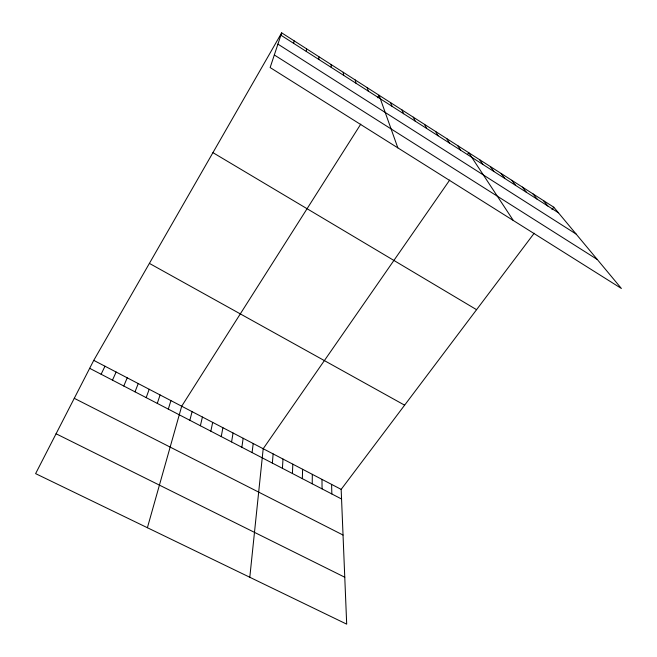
<?xml version="1.0" encoding="UTF-8"?>
<svg xmlns="http://www.w3.org/2000/svg" width="657" height="657" viewBox="0 0 657 657"><rect width="100%" height="100%" fill="white"/><g stroke="black" fill="none" stroke-linecap="round" stroke-linejoin="round"><path stroke-width="0.99" d="M312.231 483.782L312.321 474.346M302.343 478.649L302.606 469.279M292.406 473.5L292.833 464.187M282.411 468.31L283.011 459.062M272.359 463.095L273.131 453.913M306.285 51.435L306.532 48.782M249.8 577.265L263.194 448.731L449.692 180.067M252.083 452.574L253.208 443.524M241.858 447.269L243.164 438.285M231.576 441.939L233.063 433.012M221.237 436.577L222.904 427.715M293.63 43.337L294.139 40.841M210.831 431.181L212.687 422.394M200.377 425.752L202.413 417.031M189.857 420.291L192.082 411.643M147.398 527.719L181.693 406.223L360.775 124.124M168.307 409.114L170.927 400.614M281.664 32.85L270.142 67.556L621.391 288.472L553.794 207.21L281.664 32.85L93.754 360.365L35.609 473.631L346.691 624.15L341.164 489.383L534.19 233.219M157.278 403.39L160.094 394.964M146.174 397.633L149.205 389.281M135.014 391.843L138.241 383.565M123.779 386.012L127.22 377.816M112.478 380.148L116.133 372.034M101.112 374.252L104.972 366.22M377.52 97.753L379.089 95.273L397.83 147.866M467.538 154.354L468.696 152.687L513.347 220.522M551.995 209.591L553.794 207.21M56.075 433.768L344.769 577.232M74.274 398.314L343.036 535.044M89.672 368.314L341.558 499M93.754 360.365L341.164 489.383M149.394 263.391L404.622 405.172M212.934 152.646L476.571 309.685M274.314 54.974L597.262 259.474M277.919 44.126L576.115 234.048M280.884 35.182L558.442 212.802M543.388 200.541L547.848 206.019M532.926 193.84L537.188 199.202M522.389 187.089L526.462 192.337M511.787 180.297L515.663 185.422M501.119 173.456L504.79 178.466M490.377 166.582L493.85 171.461M479.577 159.651L482.838 164.414M457.748 145.673L460.59 150.182M446.735 138.611L449.355 142.996M435.64 131.507L438.047 135.753M424.479 124.354L426.664 128.468M413.245 117.16L415.208 121.134M401.936 109.908L403.669 113.76M390.554 102.615L392.057 106.327M367.206 87.66L368.232 91.077M355.232 79.99L356.02 83.258M343.184 72.27L343.718 75.391M331.054 64.493L331.325 67.466M331.604 484.398L331.834 493.949M321.987 479.388L322.061 488.882M318.834 56.666L318.85 59.483"/></g></svg>
